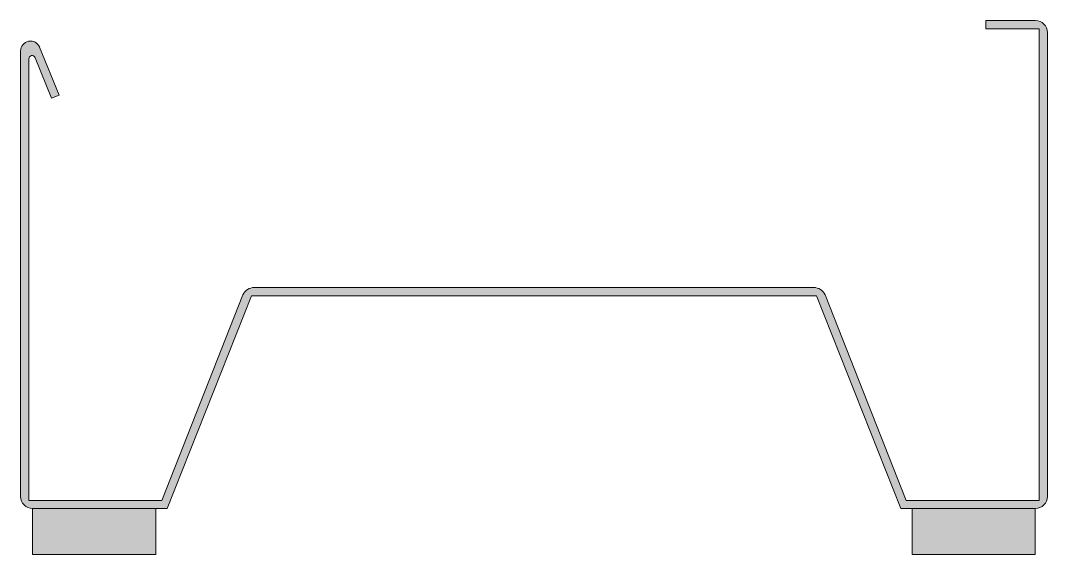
# Model space of a CAD drawing. Header units: metres. Extents: x -50 to 50, y 0 to 52.
import ezdxf

# ---------------------------------------------------------------- set-up
doc = ezdxf.new("R2010")
doc.units = ezdxf.units.M
doc.layers.add('A-DETL-GENF', color=92, linetype='Continuous', lineweight=18)

# ---------------------------------------------------------------- blocks, each defined once
blk = doc.blocks.new('22 metalstud soundblok profiel - MSdB 100-2113472-00_0 Basismaterialen')
at = {"layer": 'A-DETL-GENF'}
for points in [[(48.82, 52), (44.01, 52), (44.01, 51.2), (49.2, 51.2), (49.2, 5.27), (36.25, 5.27), (28.2, 25.52), (28, 25.72), (27.77, 25.87), (27.51, 25.97), (27.23, 26), (-27.5, 25.97), (-27.77, 25.87), (-28, 25.72), (-28.2, 25.52), (-28.34, 25.28), (-36.25, 5.27), (-49.2, 5.27), (-49.16, 48.42), (-48.98, 48.57), (-48.75, 48.55), (-48.59, 48.38), (-46.99, 44.43), (-46.25, 44.73), (-48.26, 49.61), (-48.42, 49.78), (-48.63, 49.91), (-48.86, 49.98), (-49.1, 50), (-49.34, 49.95), (-49.55, 49.85), (-49.74, 49.69), (-49.88, 49.5), (-49.97, 49.27), (-50, 49.03), (-49.96, 5.34), (-49.84, 5.06), (-49.66, 4.82), (-49.41, 4.63), (-49.13, 4.51), (-48.83, 4.47), (-35.73, 4.47), (-27.5, 25.2), (27.5, 25.2), (35.73, 4.47), (49.12, 4.51), (49.41, 4.63), (49.65, 4.82), (49.84, 5.07), (49.96, 5.35), (50, 5.66), (49.96, 51.13), (49.84, 51.41), (49.66, 51.66), (49.41, 51.84), (49.13, 51.96)], [(-36.83, 4.47), (-48.83, 4.47), (-48.83, 0), (-36.83, 0)], [(48.81, 4.47), (36.81, 4.47), (36.81, 0), (48.81, 0)]]:
    blk.add_hatch(color=256, dxfattribs=at).paths.add_polyline_path(points)
at = {"layer": 'A-DETL-GENF', "lineweight": 13}
for p, q in [((48.82, 52), (44.01, 52)), ((44.01, 52), (44.01, 51.2)), ((44.01, 51.2), (49.2, 51.2)), ((49.2, 51.2), (49.2, 5.27)), ((50, 5.66), (50, 50.82)), ((-50, 49.03), (-50, 5.65)), ((-46.25, 44.73), (-48.14, 49.4)), ((-49.2, 5.27), (-49.2, 48.27)), ((-48.59, 48.38), (-46.99, 44.43)), ((-46.99, 44.43), (-46.25, 44.73)), ((-28.34, 25.28), (-36.25, 5.27)), ((-35.73, 4.47), (-27.5, 25.2)), ((-27.5, 25.2), (27.5, 25.2)), ((27.23, 26), (-27.22, 26)), ((27.5, 25.2), (35.73, 4.47)), ((36.25, 5.27), (28.34, 25.28)), ((-36.25, 5.27), (-49.2, 5.27)), ((49.2, 5.27), (36.25, 5.27)), ((-36.83, 4.47), (-35.73, 4.47)), ((35.73, 4.47), (36.81, 4.47))]:
    blk.add_line(p, q, dxfattribs=at)
at = {"layer": 'A-DETL-GENF'}
for p, q in [((-36.83, 4.47), (-48.83, 4.47)), ((-48.83, 4.47), (-48.83, 0)), ((-36.83, 0), (-36.83, 4.47)), ((48.81, 4.47), (36.81, 4.47)), ((36.81, 4.47), (36.81, 0)), ((48.81, 0), (48.81, 4.47)), ((-48.83, 0), (-36.83, 0)), ((36.81, 0), (48.81, 0))]:
    blk.add_line(p, q, dxfattribs=at)
at = {"layer": 'A-DETL-GENF', "lineweight": 13}
for centre, radius, start, end in [((48.82, 50.82), 1.18, 360, 90), ((-49.03, 49.03), 0.966, 22, 180), ((-48.88, 48.27), 0.315, 22, 180), ((-48.83, 5.65), 1.17, 180, 270), ((48.81, 5.66), 1.19, 270, 0)]:
    blk.add_arc(centre, radius, start, end, dxfattribs=at)
at = {"layer": 'A-DETL-GENF'}
for centre, radius, start, end in [((-27.22, 24.77), 1.23, 90, 155.7508), ((27.23, 24.78), 1.22, 24.2492, 90)]:
    blk.add_arc(centre, radius, start, end, dxfattribs=at)

msp = doc.modelspace()

# ---------------------------------------------------------------- block references
msp.add_blockref('22 metalstud soundblok profiel - MSdB 100-2113472-00_0 Basismaterialen', (0, 0))

doc.saveas('drawing.dxf')
